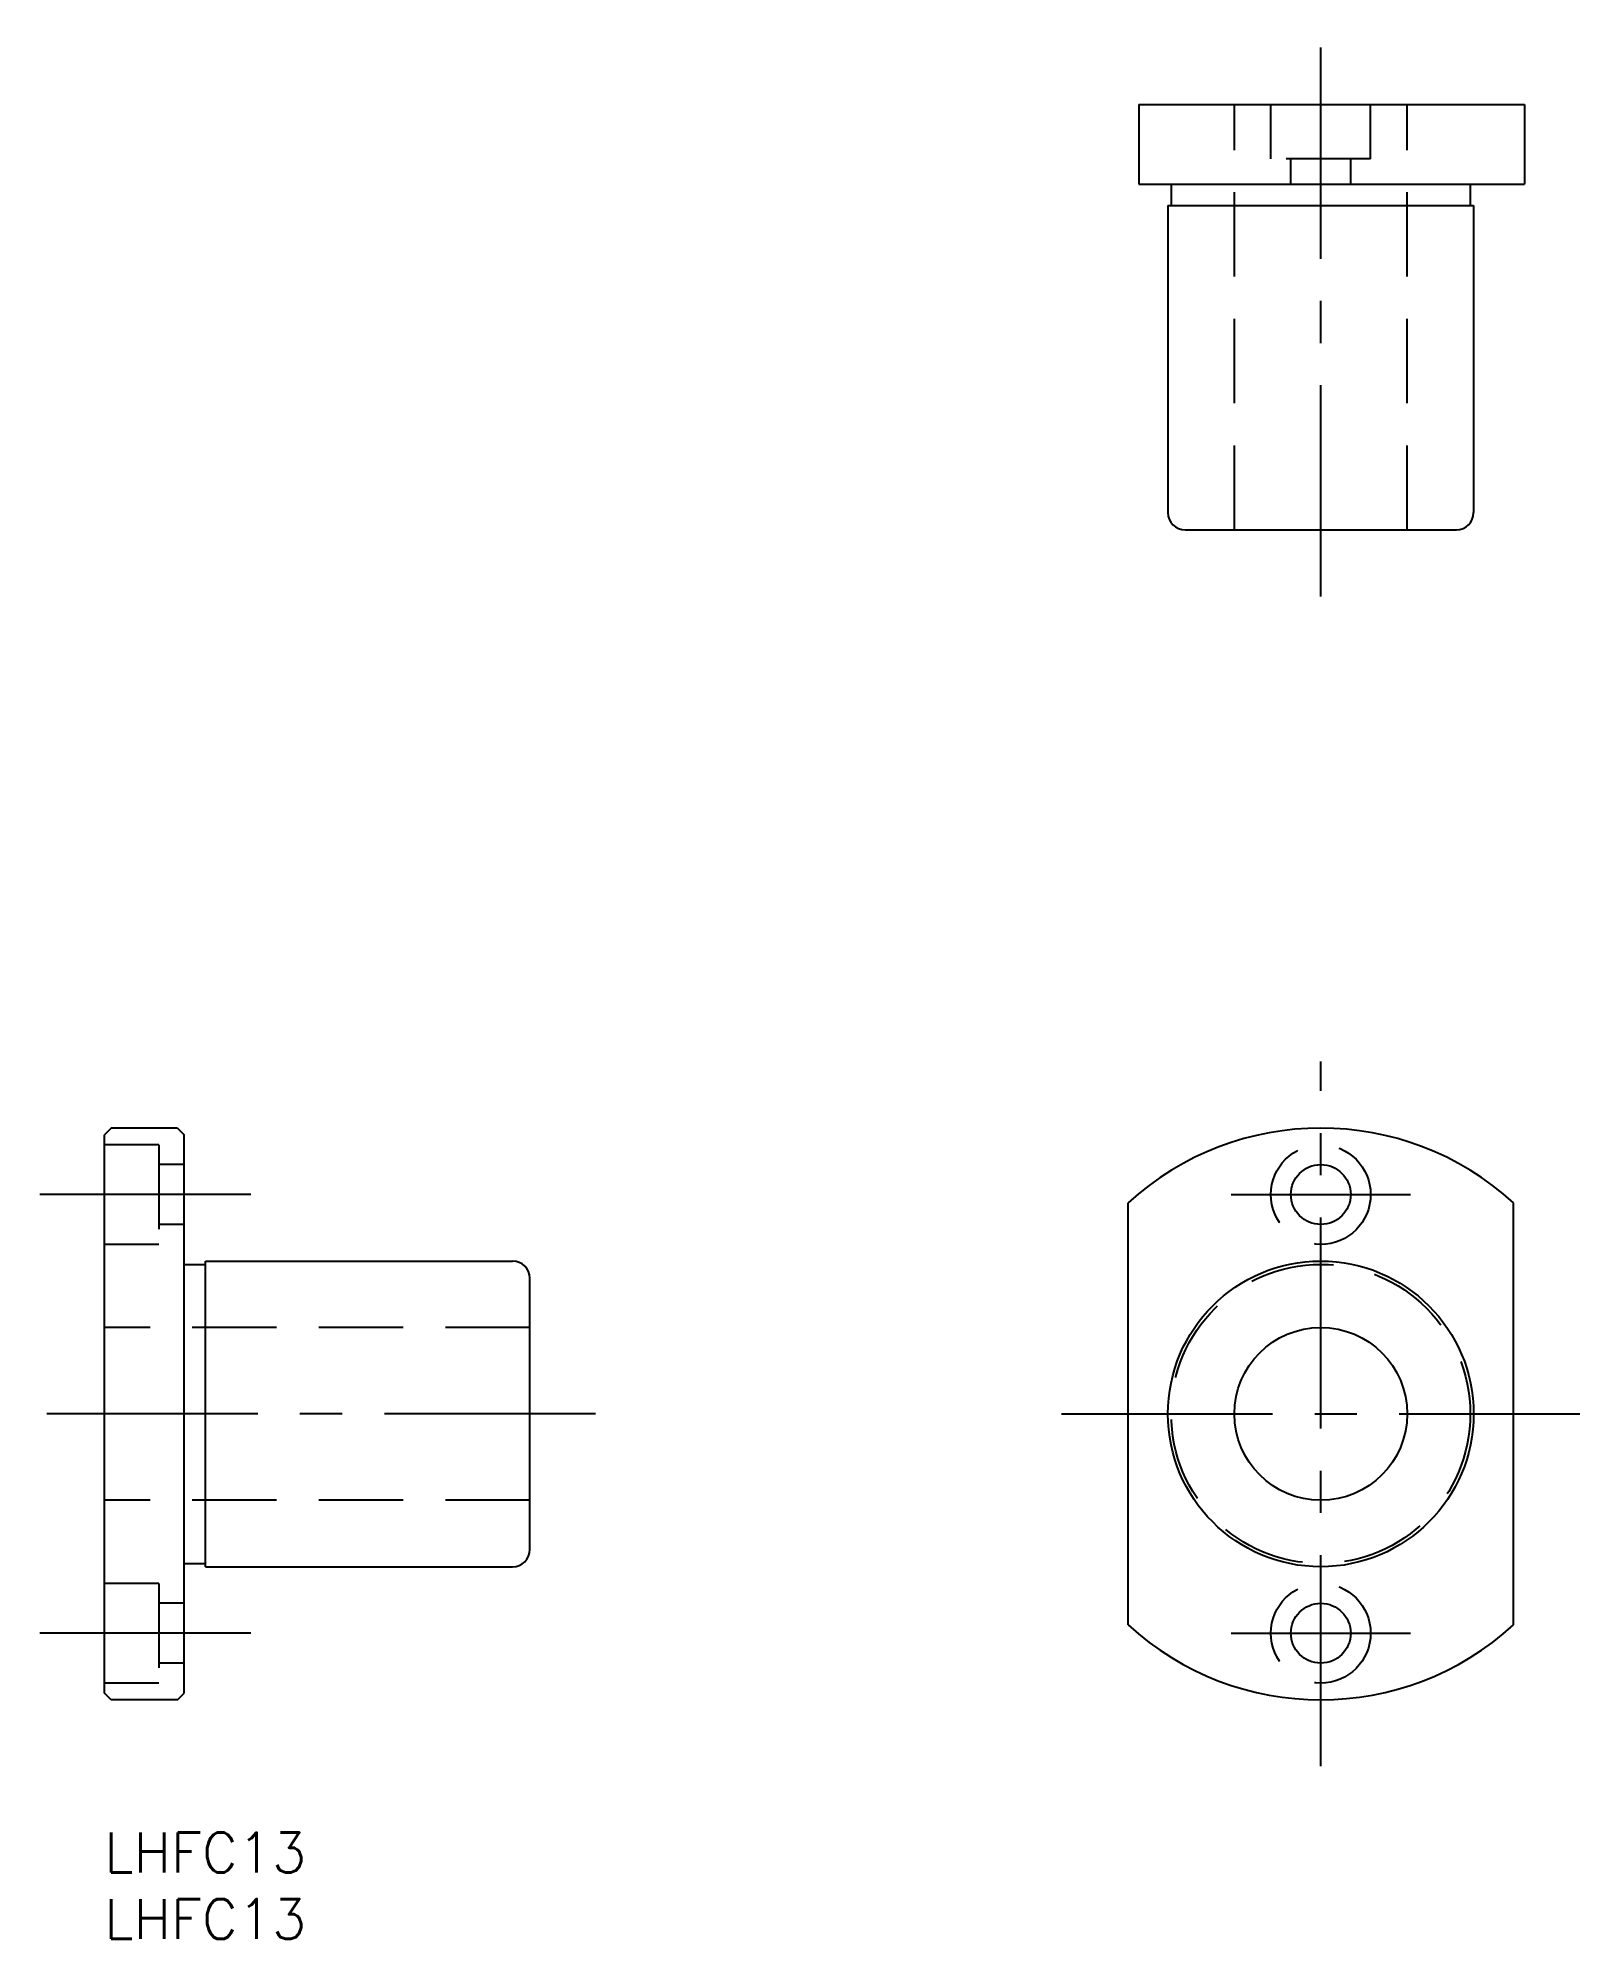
# Model space of a CAD drawing. Extents: x -5 to 111, y -8 to 135.
import ezdxf

# ---------------------------------------------------------------- set-up
doc = ezdxf.new("R2010")
doc.units = 0
doc.header["$LTSCALE"] = 0.5
doc.linetypes.add('CENTER', pattern=[50.8, 31.75, -6.35, 6.35, -6.35])
doc.linetypes.add('DASHED', pattern=[19.05, 12.7, -6.35])
for name, color, linetype in [('MSM_CENTER', 1, 'CENTER'), ('MSM_CONTINUOUS', 7, 'CONTINUOUS'), ('MSM_DASHED', 4, 'DASHED'), ('MSM_PART_NUMBER', 7, 'CONTINUOUS')]:
    doc.layers.add(name, color=color, linetype=linetype)
doc.styles.get("Standard").update_dxf_attribs({"font": 'txt.shx', "height": 3, "bigfont": 'bigfont.shx'})

# ---------------------------------------------------------------- blocks, each defined once
blk = doc.blocks.new('*U10')
at = {"layer": 'MSM_PART_NUMBER'}
blk.add_text('LHFC13', height=3, dxfattribs=at).set_placement((0, -3))
blk = doc.blocks.new('*U11')
at = {"layer": 'MSM_PART_NUMBER'}
blk.add_text('LHFC13', height=3, dxfattribs=at).set_placement((0, -8))

msp = doc.modelspace()

# ---------------------------------------------------------------- linework, layer by layer
at = {"layer": 'MSM_CENTER'}
for p, q in [((91.5, 93), (91.5, 135)), ((91.5, 5), (91.5, 58)), ((11, 48), (-5, 48)), ((84.75, 48), (98.25, 48)), ((36.93, 31.5), (-4.9, 31.5)), ((72, 31.5), (111, 31.5)), ((11, 15), (-5, 15)), ((84.75, 15), (98.25, 15))]:
    msp.add_line(p, q, dxfattribs=at)
at = {"layer": 'MSM_CONTINUOUS'}
for p, q in [((77.82, 130), (77.82, 124)), ((77.82, 130), (106.82, 130)), ((106.82, 130), (106.82, 124)), ((77.82, 124), (106.82, 124)), ((80.25, 124), (80.25, 122.4)), ((102.75, 124), (102.75, 122.4)), ((80, 122.4), (80, 99.3)), ((80, 122.4), (103, 122.4)), ((103, 122.4), (103, 99.3)), ((80, 117.87), (80, 117.87)), ((81.3, 98), (101.7, 98)), ((0.5, 53), (0, 52.5)), ((5.5, 53), (0.5, 53)), ((5.5, 53), (6, 52.5)), ((0, 10.5), (0, 52.5)), ((6, 10.5), (6, 52.5)), ((77, 15.63), (77, 47.37)), ((106, 15.63), (106, 47.37)), ((7.6, 43), (30.7, 43)), ((7.6, 20), (7.6, 43)), ((6, 42.75), (7.6, 42.75)), ((32, 21.3), (32, 41.7)), ((6, 20.25), (7.6, 20.25)), ((7.6, 20), (30.7, 20)), ((12.13, 20), (12.13, 20)), ((0.5, 10), (0, 10.5)), ((5.5, 10), (6, 10.5)), ((5.5, 10), (0.5, 10))]:
    msp.add_line(p, q, dxfattribs=at)
for centre, radius in [((91.5, 48), 2.25), ((91.5, 31.5), 11.5), ((91.5, 31.5), 6.5), ((91.5, 15), 2.25)]:
    msp.add_circle(centre, radius, dxfattribs=at)
for centre, radius, start, end in [((81.3, 99.3), 1.3, 180, 270), ((101.7, 99.3), 1.3, 270, 0), ((91.5, 31.5), 21.5, 47.591, 132.409), ((30.7, 41.7), 1.3, 0, 90), ((30.7, 21.3), 1.3, 270, 0), ((91.5, 31.5), 21.5, 227.591, 312.409)]:
    msp.add_arc(centre, radius, start, end, dxfattribs=at)
at = {"layer": 'MSM_DASHED'}
for p, q in [((85, 98), (85, 130)), ((87.75, 125.9), (87.75, 130)), ((95.25, 125.9), (95.25, 130)), ((98, 98), (98, 130)), ((95.25, 125.9), (87.75, 125.9)), ((89.25, 124), (89.25, 125.9)), ((93.75, 124), (93.75, 125.9)), ((4.1, 51.75), (0, 51.75)), ((4.1, 51.75), (4.1, 44.25)), ((6, 50.25), (4.1, 50.25)), ((6, 45.75), (4.1, 45.75)), ((4.1, 44.25), (0, 44.25)), ((32, 38), (0, 38)), ((32, 25), (0, 25)), ((4.1, 18.75), (0, 18.75)), ((4.1, 18.75), (4.1, 11.25)), ((6, 17.25), (4.1, 17.25)), ((6, 12.75), (4.1, 12.75)), ((4.1, 11.25), (0, 11.25))]:
    msp.add_line(p, q, dxfattribs=at)
for centre, radius in [((91.5, 48), 3.75), ((91.5, 31.5), 11.25), ((91.5, 15), 3.75)]:
    msp.add_circle(centre, radius, dxfattribs=at)

# ---------------------------------------------------------------- block references
at = {"layer": 'MSM_CONTINUOUS'}
for name in ['*U10', '*U11']:
    msp.add_blockref(name, (0, 0), dxfattribs=at)

doc.saveas('drawing.dxf')
